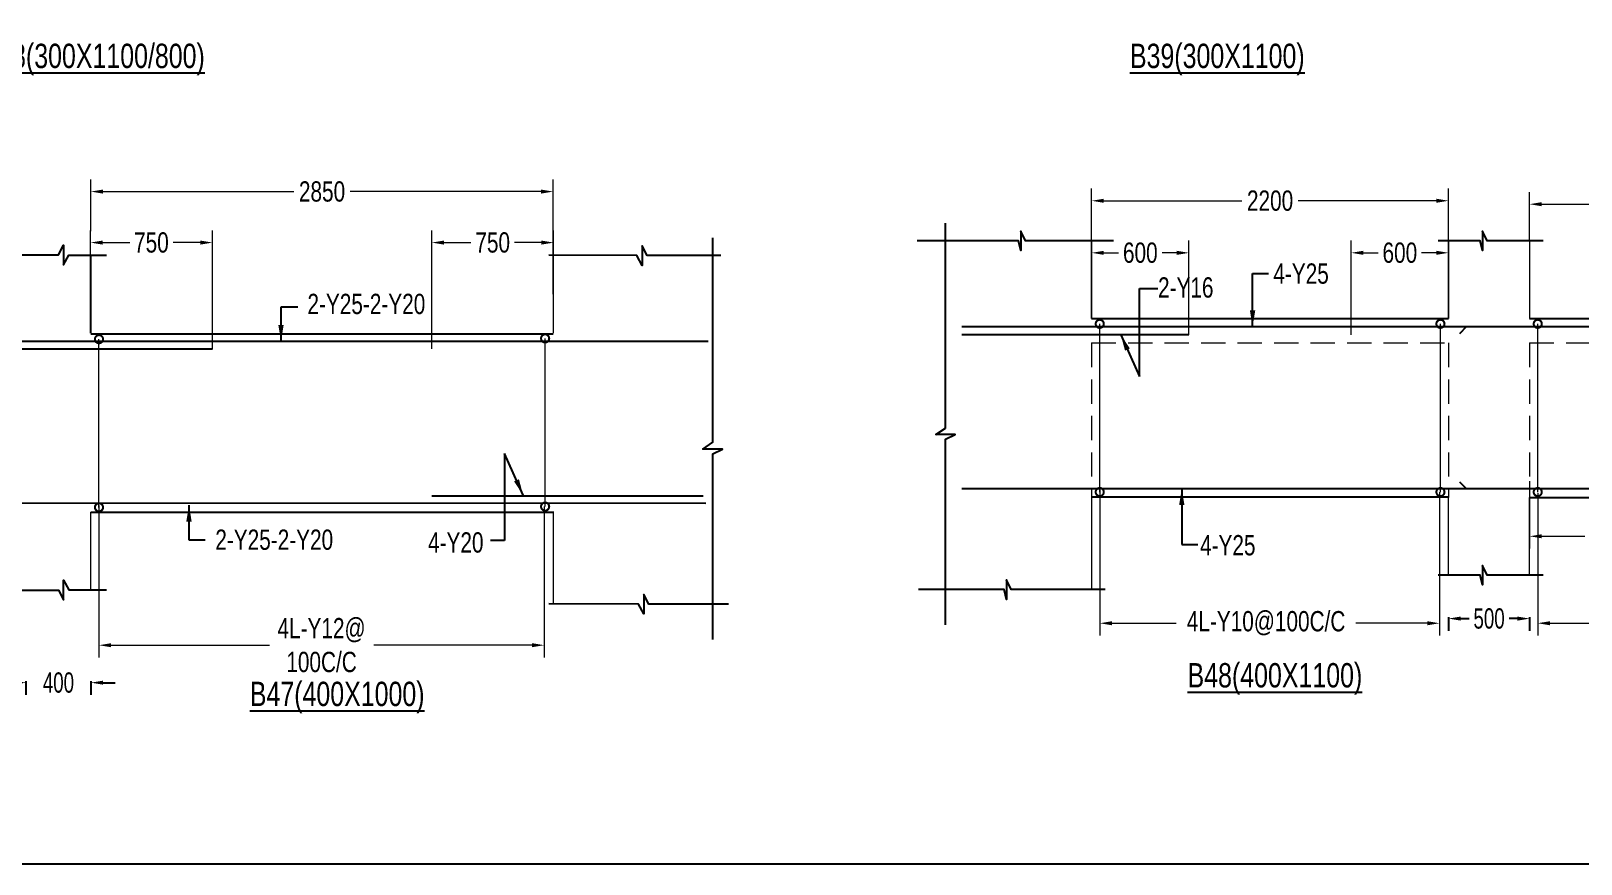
# Model space of a CAD drawing. Header units: millimetres. Extents: x -9667 to 132562, y -132456 to -91255.
# Drawn here: x -962 to 8593, y -118688 to -113552 of the extents above; entities that cross this region are included whole.
import ezdxf

# ---------------------------------------------------------------- set-up
doc = ezdxf.new("R2010")
doc.units = ezdxf.units.MM
doc.header["$LTSCALE"] = 100
doc.header["$MEASUREMENT"] = 0
doc.linetypes.add('CONTINU', pattern=[0])
doc.linetypes.add('HIDDEN', pattern=[0.375, 0.25, -0.125])
doc.layers.get('Defpoints').update_dxf_attribs({"color": 1, "lineweight": 0})
for name, color, linetype in [('-S-ARROW', 253, 'Continuous'), ('-S-BMNO', 1, 'Continuous'), ('-S-MISC', 8, 'Continuous'), ('-STR-BEAM', 7, 'CONTINU'), ('-STR-REINF', 3, 'Continuous')]:
    doc.layers.add(name, color=color, linetype=linetype)
for name, color, linetype, lineweight in [('-S-STIRRUPS DIM', 6, 'Continuous', 9), ('-S-STIRUP', 11, 'Continuous', 9), ('-S-TEXT', 6, 'Continuous', 0), ('-STR-COLUMN', 5, 'HIDDEN', 13), ('SLAB LINE', 254, 'HIDDEN', 20)]:
    doc.layers.add(name, color=color, linetype=linetype, lineweight=lineweight)
doc.styles.add('BEAM-LS', font='romans.shx', dxfattribs={"width": 0.8})
doc.styles.add('SOBHA', font='swisscl.ttf', dxfattribs={"width": 0.9})
doc.styles.add('sobha.sed', font='swisscl.ttf')
doc.dimstyles.new('S-50', dxfattribs={"dimscale": 50, "dimtxt": 2.5, "dimasz": 2, "dimexe": 0.5, "dimexo": 0.25, "dimgap": 0.25, "dimtad": 0, "dimdec": 0, "dimrnd": 0.0005, "dimzin": 0, "dimdsep": 46, "dimtxsty": 'sobha.sed', "dimblk": 'OBLIQUE', "dimcen": 0.09, "dimclrd": 8, "dimclre": 8, "dimclrt": 6, "dimadec": 0, "dimazin": 0, "dimtfac": 1, "dimtdec": 0, "dimtofl": 0, "dimtmove": 2, "dimatfit": 3, "dimfxl": 0.18, "dimtolj": 1, "dimtzin": 0, "dimlwd": -1, "dimlwe": -1, "dimarcsym": 0})
doc.dimstyles.new('S-DIM50', dxfattribs={"dimscale": 50, "dimtxt": 2.5, "dimasz": 1.5, "dimexe": 1.5, "dimexo": 1, "dimgap": 0.5, "dimtad": 0, "dimdec": 0, "dimzin": 0, "dimdsep": 46, "dimtxsty": 'SOBHA', "dimcen": 0.09, "dimclrd": 256, "dimclre": 256, "dimclrt": 6, "dimadec": 5, "dimazin": 0, "dimtfac": 1, "dimtdec": 0, "dimtofl": 0, "dimtmove": 0, "dimatfit": 3, "dimfxl": 0.18, "dimtolj": 1, "dimtzin": 0, "dimlwd": -1, "dimlwe": -1, "dimarcsym": 0})
doc.dimstyles.new('STIRUP', dxfattribs={"dimscale": 50, "dimtxt": 2.5, "dimasz": 2.2, "dimexe": 0, "dimexo": 0, "dimgap": 0.5, "dimtad": 0, "dimdec": 0, "dimzin": 0, "dimdsep": 46, "dimtxsty": 'BEAM-LS', "dimblk": 'DOTSMALL', "dimcen": 0.09, "dimclrd": 256, "dimclre": 256, "dimclrt": 256, "dimadec": 5, "dimazin": 0, "dimtfac": 1, "dimtdec": 0, "dimtofl": 0, "dimtmove": 0, "dimatfit": 3, "dimldrblk": 'DOTSMALL', "dimfxl": 0, "dimfxlon": 1, "dimtolj": 1, "dimtzin": 0, "dimlwd": -1, "dimlwe": -1, "dimarcsym": 0})

# ---------------------------------------------------------------- blocks, each defined once
blk = doc.blocks.new('*D42')
at = {"layer": '-S-STIRRUPS DIM', "color": 251, "transparency": 16777216}
for p, q in [((8276.7, -114845.9), (8276.7, -114545.2)), ((14476.7, -114845.9), (14476.7, -114545.2)), ((8351.7, -114620.2), (11203.1, -114620.2)), ((14401.7, -114620.2), (11550.3, -114620.2))]:
    blk.add_line(p, q, dxfattribs=at)
for points in [[(8351.7, -114607.7), (8351.7, -114632.7), (8276.7, -114620.2)], [(14401.7, -114607.7), (14401.7, -114632.7), (14476.7, -114620.2)]]:
    blk.add_solid(points, dxfattribs=at)
at = {"layer": 'Defpoints', "color": 0, "transparency": 16777216}
for p in [(14476.7, -114620.2), (8276.7, -114845.9), (14476.7, -114845.9, 0)]:
    blk.add_point(p, dxfattribs=at)
at = {"layer": '-S-STIRRUPS DIM', "color": 6, "transparency": 16777216, "insert": (11376.7, -114620.2), "char_height": 125, "attachment_point": 5, "style": 'sobha.sed'}
blk.add_mtext('\\A1;6200', dxfattribs=at)
blk = doc.blocks.new('_DotSmall')
at = {"color": 0, "linetype": 'ByBlock', "const_width": 0.5}
blk.add_lwpolyline([(-0.0625, 0, 1), (0.0625, 0, 1)], format="xyb", close=True, dxfattribs=at)
blk = doc.blocks.new('*D70')
at = {"layer": '-S-STIRUP', "ltscale": 100, "transparency": 16777216}
blk.add_line((2207.7, -116484.4), (2207.7, -115447.7), dxfattribs=at)
at = {"layer": 'Defpoints', "color": 0, "linetype": 'CONTINU', "ltscale": 100, "transparency": 16777216}
for p in [(2207.7, -115447.7), (2207.7, -115447.7), (2207.7, -116484.4)]:
    blk.add_point(p, dxfattribs=at)
at = {"layer": '-S-STIRUP', "linetype": 'CONTINU', "ltscale": 100, "transparency": 16777216, "xscale": 100, "yscale": 100, "zscale": 100}
for p, rotation in [((2207.7, -115447.7), 90), ((2207.7, -116484.4), 270)]:
    blk.add_blockref('_DotSmall', p, dxfattribs=dict(at, rotation=rotation))
blk = doc.blocks.new('*D74')
at = {"layer": '-S-STIRUP', "ltscale": 100, "transparency": 16777216}
blk.add_line((-542.4, -116489.2), (-542.4, -115452.5), dxfattribs=at)
at = {"layer": 'Defpoints', "color": 0, "linetype": 'CONTINU', "ltscale": 100, "transparency": 16777216}
for p in [(-542.4, -115452.5), (-542.4, -115452.5), (-542.4, -116489.2)]:
    blk.add_point(p, dxfattribs=at)
at = {"layer": '-S-STIRUP', "linetype": 'CONTINU', "ltscale": 100, "transparency": 16777216, "xscale": 100, "yscale": 100, "zscale": 100}
for p, rotation in [((-542.4, -115452.5), 90), ((-542.4, -116489.2), 270)]:
    blk.add_blockref('_DotSmall', p, dxfattribs=dict(at, rotation=rotation))
blk = doc.blocks.new('*D78')
at = {"layer": '-S-STIRRUPS DIM', "color": 251, "transparency": 16777216}
for p, q in [((-542.4, -116477.5), (-542.4, -117414)), ((2201.5, -116484.4), (2201.5, -117414)), ((-467.4, -117339), (508.1, -117339)), ((2126.5, -117339), (1151, -117339))]:
    blk.add_line(p, q, dxfattribs=at)
for points in [[(-467.4, -117326.5), (-467.4, -117351.5), (-542.4, -117339)], [(2126.5, -117326.5), (2126.5, -117351.5), (2201.5, -117339)]]:
    blk.add_solid(points, dxfattribs=at)
at = {"layer": 'Defpoints', "color": 0, "transparency": 16777216}
for p in [(-542.4, -116477.5, 0), (2201.5, -116484.4, 178586.6), (-542.4, -117339)]:
    blk.add_point(p, dxfattribs=at)
at = {"layer": '-S-STIRRUPS DIM', "color": 6, "transparency": 16777216, "insert": (829.5, -117339), "char_height": 125, "attachment_point": 5, "style": 'sobha.sed'}
blk.add_mtext('\\A1;4L-Y12@\\P100C/C', dxfattribs=at)
blk = doc.blocks.new('*D80')
at = {"layer": '-S-STIRRUPS DIM', "color": 251, "transparency": 16777216}
for p, q in [((-592.4, -114786.1), (-592.4, -114467.6)), ((-517.4, -114542.6), (659.3, -114542.6)), ((2182.6, -114542.6), (1005.9, -114542.6)), ((2257.6, -115175.2), (2257.6, -114467.6))]:
    blk.add_line(p, q, dxfattribs=at)
for points in [[(-517.4, -114530.1), (-517.4, -114555.1), (-592.4, -114542.6)], [(2182.6, -114530.1), (2182.6, -114555.1), (2257.6, -114542.6)]]:
    blk.add_solid(points, dxfattribs=at)
at = {"layer": 'Defpoints', "color": 0, "transparency": 16777216}
for p in [(-592.4, -114542.6), (-592.4, -114786.1, 0), (2257.6, -115175.2, 0)]:
    blk.add_point(p, dxfattribs=at)
at = {"layer": '-S-STIRRUPS DIM', "color": 6, "transparency": 16777216, "insert": (832.6, -114542.6), "char_height": 125, "attachment_point": 5, "style": 'sobha.sed'}
blk.add_mtext('\\A1;2850', dxfattribs=at)
blk = doc.blocks.new('*D81')
at = {"layer": '-S-STIRRUPS DIM', "color": 251, "transparency": 16777216}
for p, q in [((5576.7, -115078.8), (5576.7, -114524.1)), ((7776.7, -114845.9), (7776.7, -114524.1)), ((5651.7, -114599.1), (6503.4, -114599.1)), ((7701.7, -114599.1), (6850, -114599.1))]:
    blk.add_line(p, q, dxfattribs=at)
for points in [[(5651.7, -114586.6), (5651.7, -114611.6), (5576.7, -114599.1)], [(7701.7, -114586.6), (7701.7, -114611.6), (7776.7, -114599.1)]]:
    blk.add_solid(points, dxfattribs=at)
at = {"layer": 'Defpoints', "color": 0, "transparency": 16777216}
for p in [(7776.7, -114599.1), (7776.7, -114845.9), (5576.7, -115078.8)]:
    blk.add_point(p, dxfattribs=at)
at = {"layer": '-S-STIRRUPS DIM', "color": 6, "transparency": 16777216, "insert": (6676.7, -114599.1), "char_height": 125, "attachment_point": 5, "style": 'sobha.sed'}
blk.add_mtext('\\A1;2200', dxfattribs=at)
blk = doc.blocks.new('_Oblique')
at = {"color": 0, "linetype": 'ByBlock', "lineweight": -2}
blk.add_line((-0.5, -0.5), (0.5, 0.5), dxfattribs=at)
blk = doc.blocks.new('*D93')
at = {"layer": '-S-STIRRUPS DIM', "color": 251, "transparency": 16777216}
for p, q in [((5626.7, -116383), (5626.7, -117278.6)), ((7720.7, -116394.7), (7720.7, -117278.6)), ((5701.7, -117203.6), (6098, -117203.6)), ((7645.7, -117203.6), (7206, -117203.6))]:
    blk.add_line(p, q, dxfattribs=at)
for points in [[(5701.7, -117191.1), (5701.7, -117216.1), (5626.7, -117203.6)], [(7645.7, -117191.1), (7645.7, -117216.1), (7720.7, -117203.6)]]:
    blk.add_solid(points, dxfattribs=at)
at = {"layer": 'Defpoints', "color": 0, "transparency": 16777216}
for p in [(5626.7, -116383, 0), (7720.7, -116394.7, 178586.6), (5626.7, -117203.6)]:
    blk.add_point(p, dxfattribs=at)
at = {"layer": '-S-STIRRUPS DIM', "color": 6, "transparency": 16777216, "insert": (6652, -117203.6), "char_height": 125, "attachment_point": 5, "style": 'sobha.sed'}
blk.add_mtext('\\A1;4L-Y10@100C/C', dxfattribs=at)
blk = doc.blocks.new('*D95')
at = {"layer": '-S-STIRUP', "ltscale": 100, "transparency": 16777216}
blk.add_line((5626.7, -116394.7), (5626.7, -115358), dxfattribs=at)
at = {"layer": 'Defpoints', "color": 0, "linetype": 'CONTINU', "ltscale": 100, "transparency": 16777216}
for p in [(5626.7, -115358), (5626.7, -115358), (5626.7, -116394.7)]:
    blk.add_point(p, dxfattribs=at)
at = {"layer": '-S-STIRUP', "linetype": 'CONTINU', "ltscale": 100, "transparency": 16777216, "xscale": 100, "yscale": 100, "zscale": 100}
for p, rotation in [((5626.7, -115358), 90), ((5626.7, -116394.7), 270)]:
    blk.add_blockref('_DotSmall', p, dxfattribs=dict(at, rotation=rotation))
blk = doc.blocks.new('*D96')
at = {"layer": '-S-STIRUP', "ltscale": 100, "transparency": 16777216}
blk.add_line((8326.7, -116394.7), (8326.7, -115358), dxfattribs=at)
at = {"layer": 'Defpoints', "color": 0, "linetype": 'CONTINU', "ltscale": 100, "transparency": 16777216}
for p in [(8326.7, -115358), (8326.7, -115358), (8326.7, -116394.7)]:
    blk.add_point(p, dxfattribs=at)
at = {"layer": '-S-STIRUP', "linetype": 'CONTINU', "ltscale": 100, "transparency": 16777216, "xscale": 100, "yscale": 100, "zscale": 100}
for p, rotation in [((8326.7, -115358), 90), ((8326.7, -116394.7), 270)]:
    blk.add_blockref('_DotSmall', p, dxfattribs=dict(at, rotation=rotation))
blk = doc.blocks.new('*D99')
at = {"layer": '-S-STIRUP', "ltscale": 100, "transparency": 16777216}
blk.add_line((7726.9, -116394.7), (7726.9, -115358), dxfattribs=at)
at = {"layer": 'Defpoints', "color": 0, "linetype": 'CONTINU', "ltscale": 100, "transparency": 16777216}
for p in [(7726.9, -115358), (7726.9, -115358), (7726.9, -116394.7)]:
    blk.add_point(p, dxfattribs=at)
at = {"layer": '-S-STIRUP', "linetype": 'CONTINU', "ltscale": 100, "transparency": 16777216, "xscale": 100, "yscale": 100, "zscale": 100}
for p, rotation in [((7726.9, -115358), 90), ((7726.9, -116394.7), 270)]:
    blk.add_blockref('_DotSmall', p, dxfattribs=dict(at, rotation=rotation))
blk = doc.blocks.new('*D108')
at = {"layer": '-S-STIRRUPS DIM', "color": 251, "transparency": 16777216}
for p, q in [((8326.7, -116400.9), (8326.7, -117278.6)), ((14427, -116401), (14427, -117278.6)), ((8401.7, -117203.6), (10709.2, -117203.6)), ((14352, -117203.6), (12302.8, -117203.6))]:
    blk.add_line(p, q, dxfattribs=at)
for points in [[(8401.7, -117191.1), (8401.7, -117216.1), (8326.7, -117203.6)], [(14352, -117191.1), (14352, -117216.1), (14427, -117203.6)]]:
    blk.add_solid(points, dxfattribs=at)
at = {"layer": 'Defpoints', "color": 0, "transparency": 16777216}
for p in [(8326.7, -116400.9, 0), (14427, -116401, 178586.6), (8326.7, -117203.6)]:
    blk.add_point(p, dxfattribs=at)
at = {"layer": '-S-STIRRUPS DIM', "color": 6, "transparency": 16777216, "insert": (11506, -117203.6), "char_height": 125, "attachment_point": 5, "style": 'sobha.sed'}
blk.add_mtext('\\A1;2L-Y8@100/125/100C/C', dxfattribs=at)
blk = doc.blocks.new('*D355')
at = {"layer": '-S-STIRRUPS DIM', "color": 251, "transparency": 16777216}
for p, q in [((7176.7, -115425), (7176.7, -114845)), ((7776.7, -115325), (7776.7, -114845)), ((7251.7, -114920), (7342.2, -114920)), ((7701.7, -114920), (7611.1, -114920))]:
    blk.add_line(p, q, dxfattribs=at)
for points in [[(7251.7, -114907.5), (7251.7, -114932.5), (7176.7, -114920)], [(7701.7, -114907.5), (7701.7, -114932.5), (7776.7, -114920)]]:
    blk.add_solid(points, dxfattribs=at)
at = {"layer": 'Defpoints', "color": 0, "transparency": 16777216}
for p in [(7776.7, -114920), (7776.7, -115325), (7176.7, -115425, 0)]:
    blk.add_point(p, dxfattribs=at)
at = {"layer": '-S-STIRRUPS DIM', "color": 6, "transparency": 16777216, "insert": (7476.7, -114920), "char_height": 125, "attachment_point": 5, "style": 'sobha.sed'}
blk.add_mtext('\\A1;600', dxfattribs=at)
blk = doc.blocks.new('*D391')
at = {"layer": '-S-STIRRUPS DIM', "color": 251, "transparency": 16777216}
for p, q in [((-595.2, -115414.7), (-595.2, -114781.9)), ((156.6, -115512.5), (156.6, -114781.9)), ((-520.2, -114856.9), (-353.1, -114856.9)), ((81.6, -114856.9), (-85.5, -114856.9))]:
    blk.add_line(p, q, dxfattribs=at)
for points in [[(-520.2, -114844.4), (-520.2, -114869.4), (-595.2, -114856.9)], [(81.6, -114844.4), (81.6, -114869.4), (156.6, -114856.9)]]:
    blk.add_solid(points, dxfattribs=at)
at = {"layer": 'Defpoints', "color": 0, "transparency": 16777216}
for p in [(-595.2, -114856.9), (-595.2, -115414.7, 0), (156.6, -115512.5, 0)]:
    blk.add_point(p, dxfattribs=at)
at = {"layer": '-S-STIRRUPS DIM', "color": 6, "transparency": 16777216, "insert": (-219.3, -114856.9), "char_height": 125, "attachment_point": 5, "style": 'sobha.sed'}
blk.add_mtext('\\A1;750', dxfattribs=at)
blk = doc.blocks.new('*D393')
at = {"layer": '-S-STIRRUPS DIM', "color": 251, "transparency": 16777216}
for p, q in [((1508.6, -115512.5), (1508.6, -114781.9)), ((2260.4, -115414.7), (2260.4, -114781.9)), ((1583.6, -114856.9), (1750.7, -114856.9)), ((2185.4, -114856.9), (2018.3, -114856.9))]:
    blk.add_line(p, q, dxfattribs=at)
for points in [[(1583.6, -114844.4), (1583.6, -114869.4), (1508.6, -114856.9)], [(2185.4, -114844.4), (2185.4, -114869.4), (2260.4, -114856.9)]]:
    blk.add_solid(points, dxfattribs=at)
at = {"layer": 'Defpoints', "color": 0, "transparency": 16777216}
for p in [(2260.4, -114856.9), (2260.4, -115414.7, 0), (1508.6, -115512.5, 0)]:
    blk.add_point(p, dxfattribs=at)
at = {"layer": '-S-STIRRUPS DIM', "color": 6, "transparency": 16777216, "insert": (1884.5, -114856.9), "char_height": 125, "attachment_point": 5, "style": 'sobha.sed'}
blk.add_mtext('\\A1;750', dxfattribs=at)
blk = doc.blocks.new('*D394')
at = {"layer": '-S-STIRRUPS DIM', "color": 251, "transparency": 16777216}
for p, q in [((5576.7, -115325), (5576.7, -114845)), ((6176.7, -115425), (6176.7, -114845)), ((5651.7, -114920), (5742.3, -114920)), ((6101.7, -114920), (6011.2, -114920))]:
    blk.add_line(p, q, dxfattribs=at)
for points in [[(5651.7, -114907.5), (5651.7, -114932.5), (5576.7, -114920)], [(6101.7, -114907.5), (6101.7, -114932.5), (6176.7, -114920)]]:
    blk.add_solid(points, dxfattribs=at)
at = {"layer": 'Defpoints', "color": 0, "transparency": 16777216}
for p in [(5576.7, -114920), (5576.7, -115325), (6176.7, -115425, 0)]:
    blk.add_point(p, dxfattribs=at)
at = {"layer": '-S-STIRRUPS DIM', "color": 6, "transparency": 16777216, "insert": (5876.7, -114920), "char_height": 125, "attachment_point": 5, "style": 'sobha.sed'}
blk.add_mtext('\\A1;600', dxfattribs=at)
blk = doc.blocks.new('*D395')
at = {"layer": '-S-STIRRUPS DIM', "color": 251, "transparency": 16777216}
for p, q in [((8276.7, -116327.7), (8276.7, -116742.6)), ((9226.7, -116427.7), (9226.7, -116742.6)), ((8351.7, -116667.6), (8617.3, -116667.6)), ((9151.7, -116667.6), (8886.1, -116667.6))]:
    blk.add_line(p, q, dxfattribs=at)
for points in [[(8351.7, -116655.1), (8351.7, -116680.1), (8276.7, -116667.6)], [(9151.7, -116655.1), (9151.7, -116680.1), (9226.7, -116667.6)]]:
    blk.add_solid(points, dxfattribs=at)
at = {"layer": 'Defpoints', "color": 0, "transparency": 16777216}
for p in [(8276.7, -116327.7, 0), (9226.7, -116427.7), (9226.7, -116667.6)]:
    blk.add_point(p, dxfattribs=at)
at = {"layer": '-S-STIRRUPS DIM', "color": 6, "transparency": 16777216, "insert": (8751.7, -116667.6), "char_height": 125, "attachment_point": 5, "style": 'sobha.sed'}
blk.add_mtext('\\A1;950', dxfattribs=at)
blk = doc.blocks.new('*D798')
at = {"transparency": 16777216}
for p, q in [((-1067.4, -117570), (-1142.4, -117570)), ((-992.4, -117561), (-992.4, -117645)), ((-592.4, -117561), (-592.4, -117645)), ((-517.4, -117570), (-442.4, -117570))]:
    blk.add_line(p, q, dxfattribs=at)
for points in [[(-1067.4, -117557.5), (-1067.4, -117582.5), (-992.4, -117570)], [(-517.4, -117557.5), (-517.4, -117582.5), (-592.4, -117570)]]:
    blk.add_solid(points, dxfattribs=at)
at = {"layer": 'Defpoints', "color": 0, "transparency": 16777216}
for p in [(-992.4, -116998.6), (-592.4, -116998.6), (-592.4, -117570)]:
    blk.add_point(p, dxfattribs=at)
at = {"color": 6, "transparency": 16777216, "insert": (-792.4, -117570), "char_height": 125, "attachment_point": 5, "style": 'SOBHA'}
blk.add_mtext('\\A1;400', dxfattribs=at)
blk = doc.blocks.new('*D799')
at = {"transparency": 16777216}
for p, q in [((7776.7, -117166), (7776.7, -117250)), ((7851.7, -117175), (7903.4, -117175)), ((8201.7, -117175), (8150, -117175)), ((8276.7, -117166), (8276.7, -117250))]:
    blk.add_line(p, q, dxfattribs=at)
for points in [[(7851.7, -117162.5), (7851.7, -117187.5), (7776.7, -117175)], [(8201.7, -117162.5), (8201.7, -117187.5), (8276.7, -117175)]]:
    blk.add_solid(points, dxfattribs=at)
at = {"layer": 'Defpoints', "color": 0, "transparency": 16777216}
for p in [(7776.7, -116906.7), (8276.7, -116906.7), (8276.7, -117175)]:
    blk.add_point(p, dxfattribs=at)
at = {"color": 6, "transparency": 16777216, "insert": (8026.7, -117175), "char_height": 125, "attachment_point": 5, "style": 'SOBHA'}
blk.add_mtext('\\A1;500', dxfattribs=at)

msp = doc.modelspace()

# ---------------------------------------------------------------- linework, layer by layer
at = {"layer": '-S-ARROW'}
msp.add_lwpolyline([(-9667.5, -91255), (25043.3, -91255), (25043.3, -118687.9), (-9667.5, -118687.9)], close=True, dxfattribs=at)
at = {"layer": '-S-MISC', "linetype": 'ByBlock', "ltscale": 1000}
for points in [[(4676.7, -117213.8), (4676.7, -116069.2), (4736.4, -116040.7), (4616.2, -116040.7), (4676.7, -116000.6), (4676.7, -114737.8)], [(3240.6, -117303.6), (3240.6, -116159), (3300.3, -116130.5), (3180.1, -116130.5), (3240.6, -116086.4), (3240.6, -114827.5)], [(-1030.2, -114933.3), (-791.1, -114933.3), (-760.2, -114873.6), (-760.2, -114993.8), (-728.3, -114933.5), (-496.6, -114933.5)], [(3290.8, -114937.4), (2837.1, -114937.4), (2806.2, -114877.8), (2806.2, -114998), (2773.4, -114937.4), (2230.7, -114935.4)], [(8361, -116906.7), (8015.1, -116906.7), (7986.6, -116847.1), (7986.6, -116967.3), (7971.5, -116906.7), (7713, -116906.7)], [(-1030.2, -116998.9), (-791.1, -116998.9), (-760.2, -117058.5), (-760.2, -116938.4), (-728.3, -116998.6), (-496.6, -116998.6)], [(3338.8, -117085.6), (2847.1, -117085.6), (2816.2, -117026), (2816.2, -117146.1), (2783.4, -117085.6), (2230.7, -117083.5)]]:
    msp.add_lwpolyline(points, dxfattribs=at)
at = {"layer": '-S-MISC', "linetype": 'ByBlock', "ltscale": 1000, "elevation": 0}
for points in [[(5711.2, -114845.9), (5169.1, -114845.9), (5140.6, -114786.2), (5140.6, -114906.4), (5125.5, -114845.9), (4500.8, -114845.9)], [(8361, -114845.9), (8015.1, -114845.9), (7986.6, -114786.2), (7986.6, -114906.4), (7971.5, -114845.9), (7713, -114845.9)], [(5659.2, -116995.9), (5081.2, -116995.9), (5052.7, -116936.2), (5052.7, -117056.4), (5037.6, -116995.9), (4508.6, -116995.9)]]:
    msp.add_lwpolyline(points, dxfattribs=at)
at = {"layer": '-STR-BEAM'}
for p, q in [((5576.7, -115325), (7776.7, -115325, 0)), ((8276.7, -115325, 0), (14476.7, -115325, 0)), ((-592.4, -115419.5), (2257.6, -115419.5)), ((5576.7, -116425), (7776.7, -116425)), ((8276.7, -116427.6), (14476.7, -116427.6)), ((-592.4, -116519.5), (2257.6, -116519.5))]:
    msp.add_line(p, q, dxfattribs=at)
at = {"layer": '-STR-COLUMN', "linetype": 'Continuous', "ltscale": 10}
for p, q in [((5576.7, -114845.9), (5576.7, -115325)), ((7776.7, -114845.9), (7776.7, -115325)), ((8276.7, -114845.9), (8276.7, -115325)), ((-592.4, -114933.5), (-592.4, -115412.6)), ((2257.6, -114935.6), (2257.6, -115414.7)), ((5576.7, -116425), (5576.7, -116995.9)), ((7776.7, -116906.7), (7776.7, -116427.7)), ((8276.7, -116906.7), (8276.7, -116427.6)), ((-592.4, -116998.6), (-592.4, -116519.5)), ((2257.6, -116514.7), (2257.6, -117085.6))]:
    msp.add_line(p, q, dxfattribs=at)
at = {"layer": '-STR-REINF', "ltscale": 10}
for p, q in [((4776.7, -115375, 0), (17976.7, -115375, 0)), ((-9247.1, -115462.4, 0), (3212.6, -115464.7)), ((-2592.2, -115512.1, 0), (156.6, -115512.5, 0)), ((6176.7, -115425, 0), (4776.7, -115425, 0)), ((17976.7, -116375, 0), (4776.7, -116375, 0)), ((3198.8, -116464.7), (-7258.1, -116462.4)), ((3181, -116419.9, 0), (1508.6, -116419.7, 0))]:
    msp.add_line(p, q, dxfattribs=at)
at = {"layer": '-STR-REINF', "ltscale": 10, "elevation": 0}
for points in [[(7888, -115375), (7844.6, -115419.3)], [(7888, -116375), (7847.4, -116333.6)]]:
    msp.add_lwpolyline(points, dxfattribs=at)
at = {"layer": 'SLAB LINE', "color": 8, "linetype": 'HIDDEN', "ltscale": 6}
for p, q in [((5576.7, -115475), (7776.7, -115475, 0)), ((5576.7, -115475), (5576.7, -116425)), ((7776.7, -115475, 0), (7776.7, -116427.7)), ((8276.7, -115475, 0), (12486.8, -115475, 0)), ((8276.7, -115475, 0), (8276.7, -116427.6))]:
    msp.add_line(p, q, dxfattribs=at)

# ---------------------------------------------------------------- texts
at = {"layer": '-S-BMNO', "color": 4, "linetype": 'Continuous', "style": 'sobha.sed'}
for s, p in [('%%UB38(300X1100/800)', (-1266.4, -113780.9)), ('%%UB39(300X1100)', (5812.9, -113780.9)), ('%%UB48(400X1100)', (6168, -117599.4, 0)), ('%%UB47(400X1000)', (387.5, -117714.3, 0))]:
    msp.add_text(s, height=150, dxfattribs=at).set_placement(p)
at = {"layer": '-S-TEXT', "color": 6, "char_height": 125, "style": 'sobha.sed'}
for s, insert, attachment_point in [('\\A1;4-Y25', (7038.7, -114985.4, 0), 3), ('\\A1;2-Y16', (6327.9, -115197.8, 0), 9), ('\\A1;2-Y25-2-Y20', (1469, -115172.5), 3), ('\\A1;2-Y25-2-Y20', (901, -116626), 3), ('\\A1;4-Y20', (1486, -116643, 0), 1), ('\\A1;4-Y25', (6586.8, -116660, 0), 3)]:
    msp.add_mtext(s, dxfattribs=dict(at, insert=insert, attachment_point=attachment_point))

# ---------------------------------------------------------------- dimensions: what is measured, and where the dimension line sits
at = {"layer": '-S-STIRRUPS DIM'}
for base, p1, p2, angle, picture, middle in [((-592.4, -114542.6, 0), (2257.6, -115175.2), (-592.4, -114786.1), 180, '*D80', (832.6, -114542.6, 0)), ((-595.2, -114856.9, 0), (156.6, -115512.5, 0), (-595.2, -115414.7, 0), 180, '*D391', (-219.3, -114856.9, 0)), ((2260.4, -114856.9, 0), (1508.6, -115512.5, 0), (2260.4, -115414.7, 0), 0, '*D393', (1884.5, -114856.9, 0)), ((5576.7, -114920), (6176.7, -115425, 0), (5576.7, -115325), 180, '*D394', (5876.7, -114920))]:
    dim = msp.add_linear_dim(base=base, p1=p1, p2=p2, angle=angle, dimstyle='S-DIM50', override={"dimscale": 1, "dimtxt": 125, "dimasz": 75, "dimexe": 75, "dimexo": 0, "dimgap": 25, "dimrnd": 5, "dimtxsty": 'sobha.sed', "dimsah": 1, "dimcen": 4.5, "dimclrd": 251, "dimclre": 251, "dimfxl": 75}, dxfattribs=at)
    dim.commit()
    dim.dimension.update_dxf_attribs({"geometry": picture, "text_midpoint": middle})
for base, p1, p2, picture, middle in [((7776.7, -114599.1), (5576.7, -115078.8), (7776.7, -114845.9), '*D81', (6676.7, -114599.1)), ((14476.7, -114620.2), (8276.7, -114845.9), (14476.7, -114845.9, 0), '*D42', (11376.7, -114620.2)), ((7776.7, -114920), (7176.7, -115425, 0), (7776.7, -115325), '*D355', (7476.7, -114920)), ((9226.7, -116667.6), (8276.7, -116327.7, 0), (9226.7, -116427.7), '*D395', (8751.7, -116667.6))]:
    dim = msp.add_linear_dim(base=base, p1=p1, p2=p2, dimstyle='S-DIM50', override={"dimscale": 1, "dimtxt": 125, "dimasz": 75, "dimexe": 75, "dimexo": 0, "dimgap": 25, "dimrnd": 5, "dimtxsty": 'sobha.sed', "dimsah": 1, "dimcen": 4.5, "dimclrd": 251, "dimclre": 251, "dimfxl": 75}, dxfattribs=at)
    dim.commit()
    dim.dimension.update_dxf_attribs({"geometry": picture, "text_midpoint": middle})
for base, p1, p2, text, picture, middle in [((5626.7, -117203.6, 0), (7720.7, -116394.7, 178586.6), (5626.7, -116383), '4L-Y10@100C/C', '*D93', (6652, -117203.6, 0)), ((8326.7, -117203.6, 0), (14427, -116401, 178586.6), (8326.7, -116400.9), '2L-Y8@100/125/100C/C', '*D108', (11506, -117203.6, 0))]:
    dim = msp.add_linear_dim(base=base, p1=p1, p2=p2, angle=180, text=text, dimstyle='S-DIM50', override={"dimscale": 1, "dimtxt": 125, "dimasz": 75, "dimexe": 75, "dimexo": 0, "dimgap": 25, "dimtxsty": 'sobha.sed', "dimsah": 1, "dimcen": 4.5, "dimclrd": 251, "dimclre": 251, "dimfxl": 75}, dxfattribs=at)
    dim.commit()
    dim.dimension.update_dxf_attribs({"geometry": picture, "text_midpoint": middle, "dimtype": 160})
dim = msp.add_linear_dim(base=(-542.4, -117339, 0), p1=(2201.5, -116484.4, 178586.6), p2=(-542.4, -116477.5), angle=180, text='4L-Y12@\\P100C/C', dimstyle='S-DIM50', override={"dimscale": 1, "dimtxt": 125, "dimasz": 75, "dimexe": 75, "dimexo": 0, "dimgap": 25, "dimtxsty": 'sobha.sed', "dimsah": 1, "dimcen": 4.5, "dimclrd": 251, "dimclre": 251, "dimfxl": 75}, dxfattribs=at)
dim.commit()
dim.dimension.update_dxf_attribs({"geometry": '*D78', "text_midpoint": (829.5, -117339, 0)})
at = {"layer": '-S-STIRUP', "linetype": 'CONTINU', "ltscale": 100}
for base, p1, p2, picture, middle in [((5626.7, -115358), (5626.7, -116394.7), (5626.7, -115358), '*D95', (5626.7, -115876.3)), ((7726.9, -115358, 178586.6), (7726.9, -116394.7, 178586.6), (7726.9, -115358, 178586.6), '*D99', (7726.9, -115876.3, 178586.6)), ((8326.7, -115358), (8326.7, -116394.7), (8326.7, -115358), '*D96', (8326.7, -115876.3)), ((-542.4, -115452.5), (-542.4, -116489.2), (-542.4, -115452.5), '*D74', (-542.4, -115970.9)), ((2207.7, -115447.7, 178586.6), (2207.7, -116484.4, 178586.6), (2207.7, -115447.7, 178586.6), '*D70', (2207.7, -115966.1, 178586.6))]:
    dim = msp.add_linear_dim(base=base, p1=p1, p2=p2, angle=90, text=' ', dimstyle='STIRUP', override={"dimasz": 2}, dxfattribs=at)
    dim.commit()
    dim.dimension.update_dxf_attribs({"geometry": picture, "text_midpoint": middle})
at = {"color": 1}
for base, p1, p2, picture, middle in [((8276.7, -117175), (7776.7, -116906.7), (8276.7, -116906.7), '*D799', (8026.7, -117175)), ((-592.4, -117570), (-992.4, -116998.6), (-592.4, -116998.6), '*D798', (-792.4, -117570))]:
    dim = msp.add_linear_dim(base=base, p1=p1, p2=p2, dimstyle='S-DIM50', override={"dimfxlon": 1, "dimarcsym": 2}, dxfattribs=at)
    dim.commit()
    dim.dimension.update_dxf_attribs({"geometry": picture, "text_midpoint": middle})

# ---------------------------------------------------------------- leaders
at = {"layer": '-S-MISC'}
for points in [[(6568.9, -115375, 0), (6568.9, -115047.2, 0), (6667.9, -115047.2, 0)], [(5756.4, -115425, 0), (5871.9, -115681.9, 0), (5871.9, -115139, 0), (5984.3, -115139, 0)], [(579.7, -115464.7, 0), (579.7, -115252, 0), (683.2, -115252, 0)], [(2072.3, -116413.9, 0), (1956.8, -116156.9, 0), (1956.8, -116692.8, 0), (1871.4, -116692.8, 0)], [(6132.5, -116375, 0), (6132.5, -116718.7, 0), (6231.5, -116718.7, 0)], [(12.4, -116476.4, 0), (12.4, -116689.2, 0), (111.5, -116689.2, 0)]]:
    msp.add_leader(points, dimstyle='S-50', dxfattribs=at)

doc.saveas('drawing.dxf')
